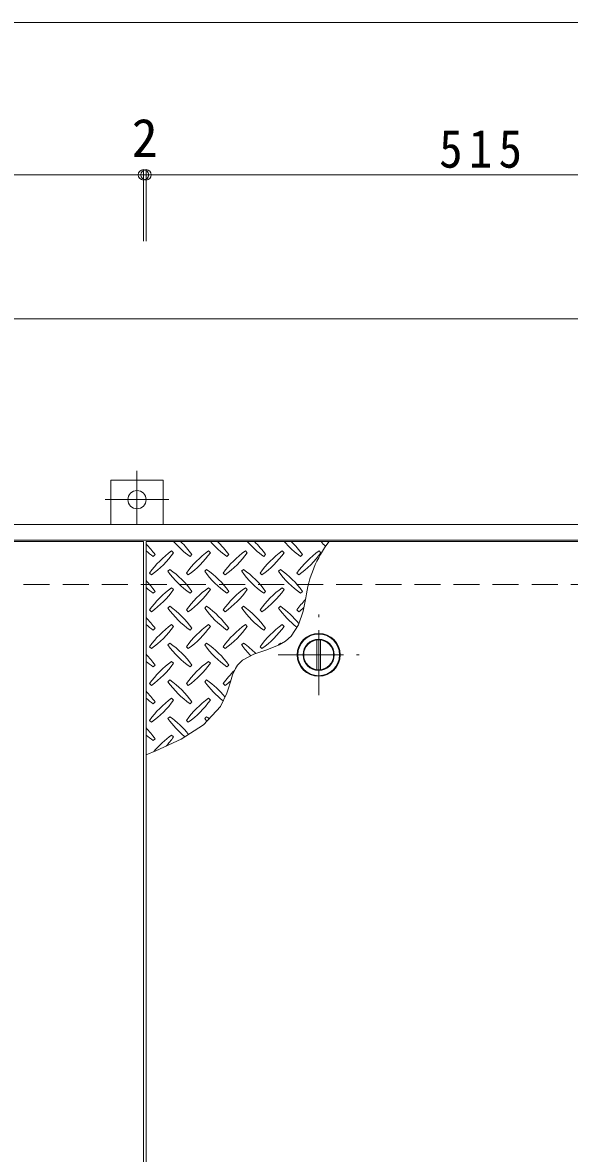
# Model space of a CAD drawing. Units: millimetres at full size, sheet at 1:10. Extents: x -2620 to 2461, y -1962 to 1488.
# Drawn here: x -1617 to -1197, y 584 to 1452 of the extents above; entities that cross this region are included whole.
import ezdxf
from ezdxf.enums import TextEntityAlignment as Align

# ---------------------------------------------------------------- set-up
doc = ezdxf.new("R2010")
doc.units = ezdxf.units.MM
doc.header["$LTSCALE"] = 10
doc.header["$PDMODE"] = 32
doc.header["$PDSIZE"] = 8
doc.linetypes.add('CHAIN1', pattern=[8, 5, -1, 1, -1])
doc.linetypes.add('DASHED2', pattern=[3, 2, -1])
for name, color, linetype, lineweight in [('0-1', 2, 'DASHED2', 9), ('0-2', 3, 'Continuous', 9), ('0-3', 2, 'Continuous', 9), ('0-9', 134, 'Continuous', 5), ('0-C', 2, 'Continuous', 9), ('0-E', 3, 'Continuous', 9), ('0-F', 7, 'Continuous', 9)]:
    doc.layers.add(name, color=color, linetype=linetype, lineweight=lineweight)
doc.styles.add('ＭＳ ゴシック', font='')
doc.styles.get('ＭＳ ゴシック').set_extended_font_data('MS Gothic')

msp = doc.modelspace()

# ---------------------------------------------------------------- linework, layer by layer
at = {"layer": '0-1'}
msp.add_line((-2006.03, 1020.77), (-6.03, 1020.77), dxfattribs=at)
at = {"layer": '0-2'}
for p, q in [((-1524.03, 1053.77), (-2039.03, 1053.77)), ((-1524.03, 1053.77), (-1524.03, -12.23)), ((-1007.03, 1053.77), (-1522.03, 1053.77)), ((-1522.03, 1053.77), (-1522.03, -12.23))]:
    msp.add_line(p, q, dxfattribs=at)
msp.add_circle((-1389.53, 966.77), 16.5, dxfattribs=at)
at = {"layer": '0-3'}
for p, q in [((-2052.03, 1066.77), (39.97, 1066.77)), ((-2040.03, 1054.77), (27.97, 1054.77))]:
    msp.add_line(p, q, dxfattribs=at)
at = {"layer": '0-9'}
for p, q in [((-1516.53, 1042.3), (-1515.11, 1043.71)), ((-1500.97, 1045.13), (-1502.39, 1046.54)), ((-1488.24, 1042.3), (-1486.83, 1043.71)), ((-1472.69, 1045.13), (-1474.1, 1046.54)), ((-1459.96, 1042.3), (-1458.54, 1043.71)), ((-1444.4, 1045.13), (-1445.82, 1046.54)), ((-1431.67, 1042.3), (-1430.26, 1043.71)), ((-1416.12, 1045.13), (-1417.53, 1046.54)), ((-1403.39, 1042.3), (-1401.98, 1043.71)), ((-1387.83, 1045.13), (-1389.25, 1046.54)), ((-1519.36, 1029.57), (-1517.94, 1028.16)), ((-1503.8, 1032.4), (-1505.21, 1030.99)), ((-1491.07, 1029.57), (-1489.66, 1028.16)), ((-1475.52, 1032.4), (-1476.93, 1030.99)), ((-1462.79, 1029.57), (-1461.37, 1028.16)), ((-1447.23, 1032.4), (-1448.65, 1030.99)), ((-1434.5, 1029.57), (-1433.09, 1028.16)), ((-1418.95, 1032.4), (-1420.36, 1030.99)), ((-1406.22, 1029.57), (-1404.8, 1028.16)), ((-1500.97, 1016.85), (-1502.39, 1018.26)), ((-1472.69, 1016.85), (-1474.1, 1018.26)), ((-1444.4, 1016.85), (-1445.82, 1018.26)), ((-1416.12, 1016.85), (-1417.53, 1018.26)), ((-1516.53, 1014.02), (-1515.11, 1015.43)), ((-1488.24, 1014.02), (-1486.83, 1015.43)), ((-1459.96, 1014.02), (-1458.54, 1015.43)), ((-1431.67, 1014.02), (-1430.26, 1015.43)), ((-1403.39, 1014.02), (-1401.98, 1015.43)), ((-1519.36, 1001.29), (-1517.94, 999.87)), ((-1503.8, 1004.12), (-1505.21, 1002.7)), ((-1491.07, 1001.29), (-1489.66, 999.87)), ((-1475.52, 1004.12), (-1476.93, 1002.7)), ((-1462.79, 1001.29), (-1461.37, 999.87)), ((-1447.23, 1004.12), (-1448.65, 1002.7)), ((-1434.5, 1001.29), (-1433.09, 999.87)), ((-1418.95, 1004.12), (-1420.36, 1002.7)), ((-1406.22, 1001.29), (-1404.8, 999.87)), ((-1500.97, 988.56), (-1502.39, 989.97)), ((-1472.69, 988.56), (-1474.1, 989.97)), ((-1444.4, 988.56), (-1445.82, 989.97)), ((-1416.12, 988.56), (-1417.53, 989.97)), ((-1516.53, 985.73), (-1515.11, 987.15)), ((-1488.24, 985.73), (-1486.83, 987.15)), ((-1459.96, 985.73), (-1458.54, 987.15)), ((-1431.67, 985.73), (-1430.26, 987.15)), ((-1519.36, 973), (-1517.94, 971.59)), ((-1503.8, 975.83), (-1505.21, 974.42)), ((-1491.07, 973), (-1489.66, 971.59)), ((-1475.52, 975.83), (-1476.93, 974.42)), ((-1462.79, 973), (-1461.37, 971.59)), ((-1447.23, 975.83), (-1448.65, 974.42)), ((-1434.5, 973), (-1433.09, 971.59)), ((-1418.95, 975.83), (-1420.36, 974.42)), ((-1516.53, 957.45), (-1515.11, 958.86)), ((-1500.97, 960.28), (-1502.39, 961.69)), ((-1488.24, 957.45), (-1486.83, 958.86)), ((-1472.69, 960.28), (-1474.1, 961.69)), ((-1459.96, 957.45), (-1458.54, 958.86)), ((-1503.8, 947.55), (-1505.21, 946.13)), ((-1475.52, 947.55), (-1476.93, 946.13)), ((-1519.36, 944.72), (-1517.94, 943.31)), ((-1491.07, 944.72), (-1489.66, 943.31)), ((-1462.79, 944.72), (-1461.37, 943.31)), ((-1516.53, 929.16), (-1515.11, 930.58)), ((-1500.97, 931.99), (-1502.39, 933.41)), ((-1488.24, 929.16), (-1486.83, 930.58)), ((-1472.69, 931.99), (-1474.1, 933.41)), ((-1519.36, 916.44), (-1517.94, 915.02)), ((-1503.8, 919.26), (-1505.21, 917.85)), ((-1491.07, 916.44), (-1489.66, 915.02)), ((-1475.52, 919.26), (-1476.93, 917.85)), ((-1500.97, 903.71), (-1502.39, 905.12)), ((-1516.53, 900.88), (-1515.11, 902.29))]:
    msp.add_line(p, q, dxfattribs=at)
msp.add_lwpolyline([(-1522.03, 890.05), (-1514.58, 893.05), (-1495, 902.01), (-1477.94, 912.96), (-1464.97, 927.15), (-1459.96, 937.37), (-1458.93, 940.51), (-1457.34, 946.03), (-1455.64, 951.43), (-1453.43, 956.35), (-1451.77, 958.86), (-1447.92, 962.56), (-1439.28, 967.16), (-1429.41, 970.66), (-1419.8, 974.43), (-1414.94, 977.27), (-1410.58, 981.22), (-1405.11, 989.87), (-1401.56, 1000.3), (-1399.44, 1010.59)], dxfattribs=at)
for centre, radius, start, end in [((-1574.16, 1001.64), 72.5, 35.47272, 44.0249), ((-1446.17, 1101.34), 72.5, 221.00789, 234.5273), ((-1545.87, 1001.64), 72.5, 35.47272, 45.97511), ((-1417.89, 1101.34), 72.5, 221.00789, 234.5273), ((-1517.59, 1001.64), 72.5, 35.47272, 45.97511), ((-1389.6, 1101.34), 72.5, 221.00789, 234.5273), ((-1489.3, 1001.64), 72.5, 35.47272, 45.97511), ((-1361.32, 1101.34), 72.5, 221.00789, 234.5273), ((-1461.02, 1001.64), 72.5, 35.47272, 45.97511), ((-1308.36, 998.2), 91.91, 142.79805, 172.25462), ((-1333.03, 1101.34), 72.5, 221.00789, 225.04254), ((-1432.74, 1001.64), 72.5, 45.48056, 45.97511), ((-1474.45, 1101.34), 72.5, 228.99213, 234.5273), ((-1460.31, 987.5), 72.5, 125.47272, 144.5273), ((-1560.01, 1087.2), 72.5, 305.47256, 324.5273), ((-1432.03, 987.5), 72.5, 125.47272, 144.5273), ((-1531.73, 1087.2), 72.5, 305.47256, 324.5273), ((-1403.74, 987.5), 72.5, 125.47272, 144.5273), ((-1503.45, 1087.2), 72.5, 305.47256, 324.5273), ((-1375.46, 987.5), 72.5, 125.47272, 144.5273), ((-1475.16, 1087.2), 72.5, 305.47256, 324.5273), ((-1347.18, 987.5), 72.5, 125.47272, 144.5273), ((-1446.88, 1087.2), 72.5, 305.47256, 324.5273), ((-1446.17, 1073.06), 72.5, 215.47258, 234.5273), ((-1545.87, 973.36), 72.5, 35.47272, 54.5273), ((-1417.89, 1073.06), 72.5, 215.47258, 234.5273), ((-1517.59, 973.36), 72.5, 35.47272, 54.5273), ((-1389.6, 1073.06), 72.5, 215.47258, 234.5273), ((-1489.3, 973.36), 72.5, 35.47272, 54.5273), ((-1361.32, 1073.06), 72.5, 215.47258, 234.5273), ((-1461.02, 973.36), 72.5, 35.47272, 54.5273), ((-1574.16, 973.36), 72.5, 35.47272, 44.0249), ((-1474.45, 1073.06), 72.5, 228.99213, 234.5273), ((-1460.31, 959.22), 72.5, 125.47272, 144.5273), ((-1560.01, 1058.92), 72.5, 305.47256, 324.5273), ((-1432.03, 959.22), 72.5, 125.47272, 144.5273), ((-1531.73, 1058.92), 72.5, 305.47256, 324.5273), ((-1403.74, 959.22), 72.5, 125.47272, 144.5273), ((-1503.45, 1058.92), 72.5, 305.47256, 324.5273), ((-1375.46, 959.22), 72.5, 125.47272, 144.5273), ((-1475.16, 1058.92), 72.5, 305.47256, 324.5273), ((-1347.18, 959.22), 72.5, 136.46192, 144.5273), ((-1446.17, 1044.78), 72.5, 215.47258, 234.5273), ((-1545.87, 945.07), 72.5, 35.47272, 54.5273), ((-1417.89, 1044.78), 72.5, 215.47258, 234.5273), ((-1517.59, 945.07), 72.5, 35.47272, 54.5273), ((-1389.6, 1044.78), 72.5, 215.47258, 234.5273), ((-1489.3, 945.07), 72.5, 35.47272, 54.5273), ((-1361.32, 1044.78), 72.5, 215.47258, 231.62194), ((-1461.02, 945.07), 72.5, 39.13086, 54.5273), ((-1446.88, 1058.92), 72.5, 305.47256, 309.20126), ((-1574.16, 945.07), 72.5, 35.47272, 44.0249), ((-1474.45, 1044.78), 72.5, 228.99213, 234.5273), ((-1460.31, 930.93), 72.5, 125.47272, 144.5273), ((-1432.03, 930.93), 72.5, 125.47272, 144.5273), ((-1403.74, 930.93), 72.5, 125.47272, 144.5273), ((-1375.46, 930.93), 72.5, 125.47272, 144.5273), ((-1560.01, 1030.63), 72.5, 305.47256, 324.5273), ((-1531.73, 1030.63), 72.5, 305.47256, 324.52728), ((-1503.45, 1030.63), 72.5, 305.47256, 324.52728), ((-1475.16, 1030.63), 72.5, 305.47256, 324.52728), ((-1446.17, 1016.49), 72.5, 215.47258, 234.5273), ((-1545.87, 916.79), 72.5, 35.47272, 54.5273), ((-1417.89, 1016.49), 72.5, 215.47258, 234.5273), ((-1517.59, 916.79), 72.5, 35.47272, 54.5273), ((-1389.6, 1016.49), 72.5, 215.47258, 224.20971), ((-1489.3, 916.79), 72.5, 44.62221, 54.5273), ((-1361.32, 1016.49), 72.5, 215.47258, 215.63132), ((-1461.02, 916.79), 72.5, 53.85287, 54.5273), ((-1574.16, 916.79), 72.5, 35.47272, 44.0249), ((-1474.45, 1016.49), 72.5, 228.99213, 234.5273), ((-1460.31, 902.65), 72.5, 125.47272, 144.5273), ((-1560.01, 1002.35), 72.5, 305.47256, 324.5273), ((-1432.03, 902.65), 72.5, 125.47272, 144.5273), ((-1531.73, 1002.35), 72.5, 305.47256, 324.5273), ((-1545.87, 888.51), 72.5, 35.47272, 54.5273), ((-1517.59, 888.51), 72.5, 39.23573, 54.5273), ((-1403.74, 902.65), 72.5, 134.04409, 144.5273), ((-1503.45, 1002.35), 72.5, 305.47256, 309.65204), ((-1574.16, 888.51), 72.5, 35.47272, 44.0249), ((-1446.17, 988.21), 72.5, 215.47258, 234.5273), ((-1417.89, 988.21), 72.5, 215.47258, 231.61918), ((-1474.45, 988.21), 72.5, 228.99213, 234.5273), ((-1460.31, 874.36), 72.5, 125.47272, 144.5273), ((-1560.01, 974.06), 72.5, 305.47256, 324.5273), ((-1432.03, 874.36), 72.5, 125.47272, 144.5273), ((-1531.73, 974.06), 72.5, 305.47256, 324.5273), ((-1446.17, 959.92), 72.5, 215.47258, 230.66101), ((-1545.87, 860.22), 72.5, 38.78026, 54.5273), ((-1417.89, 959.92), 72.5, 215.47258, 217.53071), ((-1517.59, 860.22), 72.5, 52.56849, 54.5273), ((-1574.16, 860.22), 72.5, 35.47272, 44.0249), ((-1474.45, 959.92), 72.5, 228.99213, 234.5273), ((-1460.31, 846.08), 72.5, 125.47272, 140.22835), ((-1560.01, 945.78), 72.5, 317.34286, 324.5273)]:
    msp.add_arc(centre, radius, start, end, dxfattribs=at)
at = {"layer": '0-C', "linetype": 'CHAIN1'}
for p, q in [((-1389.53, 935.77), (-1389.53, 997.77)), ((-1420.53, 966.77), (-1358.53, 966.77))]:
    msp.add_line(p, q, dxfattribs=at)
at = {"layer": '0-C'}
for p, q in [((-1391.03, 978.17), (-1391.03, 955.37)), ((-1388.03, 978.17), (-1388.03, 955.37))]:
    msp.add_line(p, q, dxfattribs=at)
for radius in [16, 12, 11.5]:
    msp.add_circle((-1389.53, 966.77), radius, dxfattribs=at)
at = {"layer": '0-E', "linetype": 'CHAIN1'}
for p, q in [((-1529.03, 1107.95), (-1529.03, 1066.77)), ((-1553.4, 1085.97), (-1504.65, 1085.97))]:
    msp.add_line(p, q, dxfattribs=at)
at = {"layer": '0-E'}
for p, q in [((-1509.03, 1100.97), (-1549.03, 1100.97)), ((-1549.03, 1100.97), (-1549.03, 1066.77)), ((-1509.03, 1100.97), (-1509.03, 1066.77))]:
    msp.add_line(p, q, dxfattribs=at)
msp.add_circle((-1529.03, 1085.97), 7, dxfattribs=at)
at = {"layer": '0-F'}
for p, q in [((-2052.03, 1452.24), (39.97, 1452.24)), ((-1524.03, 1338.35), (-1524.03, 1284.53)), ((-1522.03, 1338.35), (-1522.03, 1284.53)), ((-2039.03, 1335.35), (-1524.03, 1335.35)), ((-1524.03, 1335.35), (-1522.03, 1335.35)), ((-1522.03, 1335.35), (-1007.03, 1335.35)), ((-2006.03, 1224.66), (-6.03, 1224.66))]:
    msp.add_line(p, q, dxfattribs=at)
for p in [(-1524.03, 1335.35), (-1522.03, 1335.35)]:
    msp.add_point(p, dxfattribs=at)

# ---------------------------------------------------------------- texts
at = {"layer": '0-F', "color": 2, "style": 'ＭＳ ゴシック'}
msp.add_text('2', height=29.33, dxfattribs=at).set_placement((-1533.03, 1340.35), align=Align.BOTTOM_LEFT)
at = {"layer": '0-F', "color": 2, "insert": (-1297.03, 1340.35), "char_height": 29.33, "attachment_point": 7, "style": 'ＭＳ ゴシック'}
msp.add_mtext('\\T1.27;\\W0.9;515', dxfattribs=at)

doc.saveas('drawing.dxf')
